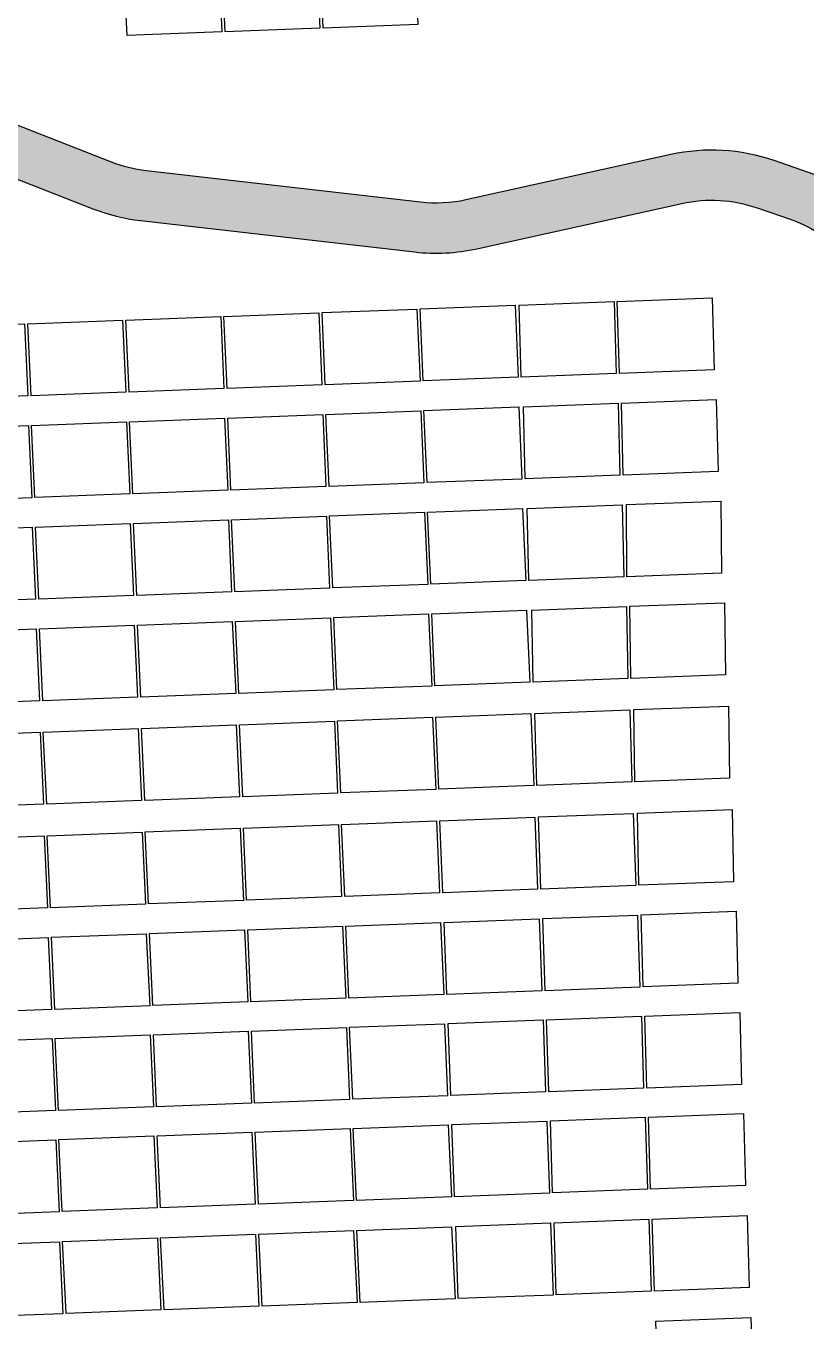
# Model space of a CAD drawing. Header units: metres. Extents: x 1956498 to 1957612, y 2277909 to 2278547.
# Drawn here: x 1957205.9 to 1957267.9, y 2278240.9 to 2278343.8 of the extents above; entities that cross this region are included whole.
import ezdxf

# ---------------------------------------------------------------- set-up
doc = ezdxf.new("R2010")
doc.units = ezdxf.units.M
doc.layers.add('PVcase PV Modules (full frames)', color=142, linetype='Continuous')
doc.layers.add('UBS-100-Circulation intérieure lourde', color=252, linetype='Continuous')

# ---------------------------------------------------------------- blocks, each defined once
blk = doc.blocks.new('3P6@20DEG F FX ID1 PVBlock')
at = {"color": 0, "transparency": 33554687}
blk.add_polyline3d([(0, 0, 2.083586713139974), (7.539539347030692, 0.2870042413902952, 2.083586713139975), (7.757297679336461, -5.433460050740019, 1.675326544159361e-15), (0.2177583323057694, -5.720464292130313, 0)], close=True, dxfattribs=at)

msp = doc.modelspace()

# ---------------------------------------------------------------- hatches: boundary and pattern name
at = {"layer": 'UBS-100-Circulation intérieure lourde', "transparency": 33554687}
h = msp.add_hatch(color=256, dxfattribs=at)
h.dxf.hatch_style = 1
edge = h.paths.add_edge_path()
edge.add_line((1957100.904591382, 2278468.555866703), (1957100.753361517, 2278472.558173093))
edge.add_line((1957100.753361517, 2278472.558173093), (1957132.816654769, 2278473.769706397))
edge.add_line((1957132.816654769, 2278473.769706397), (1957132.808612478, 2278474.269761042))
edge.add_line((1957132.808612478, 2278474.269761042), (1957136.783818054, 2278474.420594237))
edge.add_line((1957136.783818054, 2278474.420594237), (1957136.813778432, 2278473.92137124))
edge.add_line((1957136.813778432, 2278473.92137124), (1957168.819853343, 2278475.135793599))
edge.add_line((1957168.819853343, 2278475.135793599), (1957168.958625583, 2278471.138123934))
edge.add_arc((1957169.336977691, 2278460.238777386), 10.90591149256798, 91.98812632865867, 146.5138370634228)
edge.add_arc((1957147.782390997, 2278474.560560356), 14.97295363485333, 272.12011294739364, 326.31405675284907, ccw=False)
edge.add_line((1957148.336308048, 2278459.597856174), (1957137.373009112, 2278459.181870291))
edge.add_line((1957137.373009112, 2278459.181870291), (1957139.756809385, 2278396.356865772))
edge.add_arc((1957150.748899526, 2278396.773944095), 11.00000000018047, 182.1729597419471, 212.5768232497092)
edge.add_arc((1957160.318095263, 2278402.888247491), 22.35580085564231, 212.576823236195, 215.8159889456511)
edge.add_line((1957142.18976407, 2278389.805990803), (1957161.181589846, 2278366.263666817))
edge.add_line((1957161.181589846, 2278366.263666817), (1957173.172571108, 2278351.399553539))
edge.add_arc((1957181.763192118, 2278358.269868718), 11.0000000000305, 218.6509348811032, 236.6019506149951)
edge.add_line((1957175.708216624, 2278349.086336078), (1957180.739224132, 2278345.769243584))
edge.add_arc((1957186.794199627, 2278354.952776224), 10.99999999965227, 236.6019506092874, 248.5926727573044)
edge.add_line((1957182.779245289, 2278344.711675617), (1957212.706367968, 2278332.978949256))
edge.add_arc((1957216.721322306, 2278343.220049854), 10.99999999124453, 248.592672742742, 263.4648716894179)
edge.add_line((1957215.469386391, 2278332.291524964), (1957237.256257819, 2278329.795692536))
edge.add_arc((1957238.508193734, 2278340.724217435), 11.00000000050915, 263.4648716925292, 282.4663375182736)
edge.add_line((1957240.882719537, 2278329.983564418), (1957257.158739038, 2278333.581839886))
edge.add_arc((1957260.396728769, 2278318.935494864), 15.00000000056504, 70.81176229011601, 102.46633751617708, ccw=False)
edge.add_line((1957265.326820291, 2278333.102152818), (1957277.43753311, 2278328.887543925))
edge.add_line((1957277.43753311, 2278328.887543925), (1957282.107586167, 2278327.262334291))
edge.add_arc((1957285.722986615, 2278337.651216771), 10.99999998111232, 250.8117622640968, 275.210651010546)
edge.add_line((1957286.721981409, 2278326.696673925), (1957305.396247846, 2278327.397689088))
edge.add_arc((1957311.79115068, 2278336.347840748), 10.99999986384021, 234.4541106983642, 249.8540380461771)
edge.add_line((1957308.002608678, 2278326.020839901), (1957334.030594218, 2278316.471950349))
edge.add_line((1957334.030594218, 2278316.471950349), (1957351.043339089, 2278310.230483009))
edge.add_line((1957351.043339089, 2278310.230483009), (1957353.180141164, 2278309.252055776))
edge.add_line((1957353.180141164, 2278309.252055776), (1957355.121922724, 2278307.966086621))
edge.add_line((1957355.121922724, 2278307.966086621), (1957356.983712384, 2278306.241898282))
edge.add_line((1957356.983712384, 2278306.241898282), (1957357.869576325, 2278305.17477735))
edge.add_line((1957357.869576325, 2278305.17477735), (1957365.41469694, 2278294.107743418))
edge.add_line((1957365.41469694, 2278294.107743418), (1957367.833314173, 2278291.187657315))
edge.add_line((1957367.833314173, 2278291.187657315), (1957375.338810458, 2278282.125993856))
edge.add_line((1957375.338810458, 2278282.125993856), (1957391.693018509, 2278266.737307523))
edge.add_line((1957391.693018509, 2278266.737307523), (1957415.143981138, 2278246.4004236))
edge.add_arc((1957422.350790108, 2278254.710772837), 10.99999999805316, 229.0678792570999, 272.1729597533138)
edge.add_line((1957422.767868433, 2278243.718682698), (1957436.849690486, 2278244.252996251))
edge.add_arc((1957437.418433656, 2278229.263782424), 14.99999999824896, 18.602666770644987, 92.17295975412998, ccw=False)
edge.add_line((1957451.634737105, 2278234.048833751), (1957459.386959118, 2278211.017118323))
edge.add_line((1957459.386959118, 2278211.017118323), (1957459.859538958, 2278211.171857152))
edge.add_line((1957459.859538958, 2278211.171857152), (1957461.135928173, 2278207.380822813))
edge.add_line((1957461.135928173, 2278207.380822813), (1957460.660946449, 2278207.232124338))
edge.add_line((1957460.660946449, 2278207.232124338), (1957472.307757829, 2278172.629652306))
edge.add_line((1957472.307757829, 2278172.629652306), (1957482.139038813, 2278142.82980691))
edge.add_line((1957482.139038813, 2278142.82980691), (1957490.961148555, 2278124.362410211))
edge.add_line((1957490.961148555, 2278124.362410211), (1957501.430666543, 2278087.278296096))
edge.add_arc((1957489.981897774, 2278083.429523094), 12.07838399484327, -2.899720893765277, 18.581281932083016, ccw=False)
edge.add_arc((1957485.544816651, 2278082.818500897), 16.49999999976717, -85.94319670902001, 4.851017365581356e-09, ccw=False)
edge.add_line((1957486.712116225, 2278066.359843246), (1957468.603688631, 2278064.880594921))
edge.add_line((1957468.603688631, 2278064.880594921), (1957468.017484826, 2278072.056691711))
edge.add_line((1957468.017484826, 2278072.056691711), (1957452.169641392, 2278070.762106868))
edge.add_line((1957452.169641392, 2278070.762106868), (1957452.755845196, 2278063.58601008))
edge.add_line((1957452.755845196, 2278063.58601008), (1957439.457871038, 2278062.49971996))
edge.add_line((1957439.457871038, 2278062.49971996), (1957276.33056151, 2278056.440173714))
edge.add_line((1957276.33056151, 2278056.440173714), (1957276.365446014, 2278055.436294499))
edge.add_line((1957276.365446014, 2278055.436294499), (1957272.36788014, 2278055.29677117))
edge.add_line((1957272.36788014, 2278055.29677117), (1957272.333308326, 2278056.291691277))
edge.add_line((1957272.333308326, 2278056.291691277), (1957145.539253832, 2278051.581784401))
edge.add_line((1957145.539253832, 2278051.581784401), (1957145.575410645, 2278050.57795129))
edge.add_line((1957145.575410645, 2278050.57795129), (1957141.57784469, 2278050.438430268))
edge.add_line((1957141.57784469, 2278050.438430268), (1957141.542000643, 2278051.433301963))
edge.add_line((1957141.542000643, 2278051.433301963), (1957109.513162946, 2278050.243554987))
edge.add_line((1957109.513162946, 2278050.243554987), (1957109.364676943, 2278054.240904152))
edge.add_arc((1957108.934951128, 2278065.365050067), 11.13244297632317, 272.2122362774586, 329.7688181543946)
edge.add_arc((1957130.551031363, 2278050.802065572), 14.97289109195535, 92.14139192983538, 143.2535382792884, ccw=False)
edge.add_line((1957129.991559715, 2278065.764500505), (1957140.983981809, 2278066.172830197))
edge.add_line((1957140.983981809, 2278066.172830197), (1957139.700374595, 2278100.023537196))
edge.add_line((1957139.700374595, 2278100.023537196), (1957134.254311841, 2278099.816894541))
edge.add_line((1957134.254311841, 2278099.816894541), (1957133.799317311, 2278111.808265605))
edge.add_line((1957133.799317311, 2278111.808265605), (1957139.245398338, 2278112.014908954))
edge.add_line((1957139.245398338, 2278112.014908954), (1957135.885699768, 2278200.559537599))
edge.add_line((1957135.885699768, 2278200.559537599), (1957130.439624615, 2278200.352894474))
edge.add_line((1957130.439624615, 2278200.352894474), (1957129.984630086, 2278212.344265537))
edge.add_line((1957129.984630086, 2278212.344265537), (1957135.430704443, 2278212.550908633))
edge.add_line((1957135.430704443, 2278212.550908633), (1957128.486866818, 2278395.555306019))
edge.add_arc((1957124.389092964, 2278405.763550209), 10.99999999987719, 291.8714186655437, 362.1729597322981)
edge.add_line((1957135.381183105, 2278406.18062853), (1957135.179725075, 2278411.490050555))
edge.add_line((1957135.179725075, 2278411.490050555), (1957129.733644062, 2278411.283407202))
edge.add_line((1957129.733644062, 2278411.283407202), (1957129.278649522, 2278423.274778265))
edge.add_line((1957129.278649522, 2278423.274778265), (1957134.724730542, 2278423.481421619))
edge.add_line((1957134.724730542, 2278423.481421619), (1957133.375885425, 2278459.030205446))
edge.add_line((1957133.375885425, 2278459.030205446), (1957122.355004078, 2278458.612034686))
edge.add_arc((1957121.786260912, 2278473.601248515), 15.00000000047225, 218.0847095167218, 272.1729597360186, ccw=False)
edge.add_arc((1957101.321669703, 2278457.56377656), 11.00000000104933, 38.08470952014623, 92.17295973328002)
edge = h.paths.add_edge_path(flags=16)
edge.add_arc((1957181.763192115, 2278358.269868713), 14.99999999371181, 218.6509348683465, 236.6019506101183)
edge.add_line((1957173.506407352, 2278345.746869663), (1957178.537414862, 2278342.42977717))
edge.add_arc((1957186.794199627, 2278354.952776224), 14.99999999964584, 236.601950611236, 248.5926727572719)
edge.add_line((1957181.319261893, 2278340.987639032), (1957211.246384573, 2278329.254912671))
edge.add_arc((1957216.721322308, 2278343.220049864), 15.00000000022276, 248.5926727562651, 263.4648716904609)
edge.add_line((1957215.014136968, 2278328.317515911), (1957236.801008394, 2278325.821683482))
edge.add_arc((1957238.508193735, 2278340.724217433), 14.99999999803783, 263.4648716859144, 282.466337513755)
edge.add_line((1957241.746183464, 2278326.077872412), (1957258.022202966, 2278329.67614788))
edge.add_arc((1957260.396728768, 2278318.935494853), 11.00000001114596, 70.81176230296711, 102.4663374986028, ccw=False)
edge.add_line((1957264.012129219, 2278329.324377364), (1957266.630044662, 2278328.413325316))
edge.add_arc((1957262.59806393, 2278317.019735591), 12.08597350032316, -15.41110296215021, 70.51207012407531, ccw=False)
edge.add_line((1957274.249473271, 2278313.807973484), (1957271.268073141, 2278305.86399994))
edge.add_arc((1957284.375373826, 2278300.944785682), 14.00000000534359, 159.428716907625, 189.0600247172175)
edge.add_line((1957270.550039033, 2278298.740218142), (1957275.336335544, 2278268.724285087))
edge.add_line((1957275.336335544, 2278268.724285087), (1957280.981075901, 2278231.085650635))
edge.add_line((1957280.981075901, 2278231.085650635), (1957283.527617385, 2278205.796692873))
edge.add_arc((1957271.587998805, 2278204.594399987), 12.00000000110145, -23.736856637049584, 5.750173460289716, ccw=False)
edge.add_line((1957282.572844923, 2278199.763959449), (1957267.709824848, 2278165.964146144))
edge.add_arc((1957281.440882496, 2278159.926095472), 15.00000000091574, 156.2631433617379, 182.1273524674696)
edge.add_line((1957266.451220697, 2278159.369283854), (1957269.745535526, 2278070.955737291))
edge.add_line((1957269.745535526, 2278070.955737291), (1957260.790970654, 2278070.623107655))
edge.add_arc((1957261.332977255, 2278055.659967308), 14.97295362267295, 92.07450565045008, 146.2684495008284)
edge.add_arc((1957239.789797498, 2278069.998903105), 10.90591148178588, 272.12735244067653, 326.46822982138144, ccw=False)
edge.add_line((1957240.194633374, 2278059.100508125), (1957177.433644996, 2278056.769339506))
edge.add_arc((1957177.059529884, 2278067.931453968), 11.16838221888475, 214.7713054980718, 271.9196359207036, ccw=False)
edge.add_arc((1957156.534410311, 2278051.72215383), 15.02232377643744, 40.92128798083349, 92.07303260785335)
edge.add_line((1957155.99100252, 2278066.734645949), (1957144.981396258, 2278066.316923982))
edge.add_line((1957144.981396258, 2278066.316923982), (1957133.75025469, 2278362.334591734))
edge.add_arc((1957144.742344828, 2278362.751670063), 10.9999999976357, 111.87141570956379, 182.1729597764313, ccw=False)
edge.add_arc((1957144.742344829, 2278362.751670065), 10.99999999612718, 38.89346214562062, 111.87141571430351, ccw=False)
edge.add_line((1957153.303807609, 2278369.658286818), (1957170.048708923, 2278348.901257111))
edge = h.paths.add_edge_path(flags=16)
edge.add_line((1957272.025767218, 2278117.055929944), (1957270.448463843, 2278159.517766952))
edge.add_arc((1957281.440882495, 2278159.926095471), 11.00000000016977, 156.2631433570347, 182.1273524628736, ccw=False)
edge.add_line((1957271.371440221, 2278164.353999298), (1957286.234460295, 2278198.153812604))
edge.add_arc((1957271.587998805, 2278204.594399986), 16.00000000069108, 336.2631433642026, 365.7501734605682)
edge.add_line((1957287.507490244, 2278206.197457168), (1957284.908020246, 2278231.578369985))
edge.add_line((1957284.908020246, 2278231.578369985), (1957283.141755098, 2278243.447678879))
edge.add_line((1957283.141755098, 2278243.447678879), (1957279.289349033, 2278269.335863126))
edge.add_line((1957279.289349033, 2278269.335863126), (1957274.500134686, 2278299.370094582))
edge.add_arc((1957284.375373817, 2278300.944785681), 9.999999997873525, 159.4287168936976, 189.0600247196681, ccw=False)
edge.add_line((1957275.013016192, 2278304.458510152), (1957279.214042345, 2278315.652190693))
edge.add_arc((1957289.512635735, 2278311.787093775), 10.99999999983523, 92.17295974688648, 159.428716893729, ccw=False)
edge.add_line((1957289.095557411, 2278322.779183916), (1957301.544302269, 2278323.251532811))
edge.add_arc((1957301.961380593, 2278312.25944267), 11.00000000020696, 69.86190916283749, 92.17295974558272, ccw=False)
edge.add_line((1957305.748503915, 2278322.586964006), (1957349.677161311, 2278306.478234961))
edge.add_arc((1957345.888706479, 2278296.15120199), 10.9999999999216, 34.204252080570086, 69.85452193354149, ccw=False)
edge.add_line((1957354.986133919, 2278302.334794309), (1957362.212940238, 2278291.702569106))
edge.add_line((1957362.212940238, 2278291.702569106), (1957372.749401529, 2278278.981509413))
edge.add_line((1957372.749401529, 2278278.981509413), (1957390.450628952, 2278262.422152778))
edge.add_line((1957390.450628952, 2278262.422152778), (1957412.523323331, 2278243.378478422))
edge.add_arc((1957422.35079011, 2278254.710772843), 15.00000000369765, 229.0678792678687, 272.1729597435449)
edge.add_line((1957422.919533278, 2278239.72155901), (1957430.559142554, 2278240.004315736))
edge.add_arc((1957431.204720249, 2278229.013993205), 11.00926700150035, -17.187423331424725, 93.36172320916899, ccw=False)
edge.add_arc((1957456.112816926, 2278221.528227918), 15.00000000122331, 163.6102600524668, 198.6026667782063)
edge.add_line((1957441.896513475, 2278216.743176588), (1957448.83078015, 2278196.141592104))
edge.add_line((1957448.83078015, 2278196.141592104), (1957443.723001539, 2278194.452315055))
edge.add_line((1957443.723001539, 2278194.452315055), (1957447.491080675, 2278183.059265436))
edge.add_line((1957447.491080675, 2278183.059265436), (1957454.702656006, 2278185.444385089))
edge.add_arc((1957464.3856721, 2278196.864916577), 14.9729536219545, 229.7067093358074, 252.743763811032)
edge.add_arc((1957456.745409134, 2278172.140127023), 10.90543183860023, 18.592582549989572, 72.94415317579319, ccw=False)
edge.add_line((1957467.08168315, 2278175.617177936), (1957473.845246504, 2278155.202047458))
edge.add_line((1957473.845246504, 2278155.202047458), (1957477.609210234, 2278143.807640321))
edge.add_line((1957477.609210234, 2278143.807640321), (1957478.40640029, 2278141.363766999))
edge.add_line((1957478.40640029, 2278141.363766999), (1957487.216103178, 2278122.905521998))
edge.add_line((1957487.216103178, 2278122.905521998), (1957497.580171497, 2278086.1949215))
edge.add_arc((1957485.544823047, 2278082.818499441), 12.49999352979102, -22.360478287467117, 15.671044944006724, ccw=False)
edge.add_arc((1957486.932029705, 2278082.247852195), 10.99999999935515, 247.75017548248752, 337.6395266913348, ccw=False)
edge.add_line((1957482.766926096, 2278072.066893895), (1957479.962914685, 2278073.214035225))
edge.add_line((1957479.962914685, 2278073.214035225), (1957479.651977357, 2278077.020418486))
edge.add_line((1957479.651977357, 2278077.020418486), (1957439.883181602, 2278073.771769512))
edge.add_line((1957439.883181602, 2278073.771769512), (1957440.256840786, 2278069.19756778))
edge.add_line((1957440.256840786, 2278069.19756778), (1957439.017844782, 2278068.285330927))
edge.add_arc((1957432.49593442, 2278077.143360346), 10.99999999774903, 272.1729597327119, 306.36313923762015, ccw=False)
edge.add_line((1957432.913012741, 2278066.151270207), (1957308.215541744, 2278061.62734446))
edge.add_arc((1957307.807213225, 2278072.619763113), 11.00000000040244, 218.0391022470941, 272.1273524628285, ccw=False)
edge.add_arc((1957287.329862724, 2278056.598585999), 14.99999999341863, 38.03910222932938, 92.12735247566893)
edge.add_line((1957286.773051104, 2278071.58824779), (1957273.742215009, 2278071.102625302))
edge.add_line((1957273.742215009, 2278071.102625302), (1957272.471216512, 2278105.064200506))
edge.add_line((1957272.471216512, 2278105.064200506), (1957277.717598142, 2278105.259084572))
edge.add_line((1957277.717598142, 2278105.259084572), (1957277.272148847, 2278117.250814011))
edge.add_line((1957277.272148847, 2278117.250814011), (1957272.025767218, 2278117.055929944))

# ---------------------------------------------------------------- linework, layer by layer
msp.add_lwpolyline([(1957137.373009112, 2278459.18187029), (1957139.759136707, 2278396.295529243, 0.161608705247405), (1957142.18976407, 2278389.805990802), (1957161.181589846, 2278366.263666817), (1957173.172571109, 2278351.399553538, 0.07848665239500643), (1957175.708216624, 2278349.086336077), (1957180.739224132, 2278345.769243584, 0.05236718591524724), (1957182.779245289, 2278344.711675616), (1957212.706367968, 2278332.978949255, 0.06498345030202306), (1957215.469386391, 2278332.291524963), (1957237.256257819, 2278329.795692535, 0.08310003228362475), (1957240.882719537, 2278329.983564417), (1957257.158739038, 2278333.581839886, -0.1390041893339684), (1957265.326820291, 2278333.102152817), (1957277.43753311, 2278328.887543924), (1957282.107586167, 2278327.26233429, 0.528139399547314), (1957296.715076758, 2278338.068295111), (1957294.963596078, 2278384.228530477), (1957294.487589629, 2278396.776465987), (1957291.906609636, 2278464.795341453, 0.4142135635150986), (1957280.497441191, 2278475.370353268), (1957168.971522206, 2278471.138563978, 0.2428193826311437), (1957160.241239293, 2278466.25595683, -0.240973956160161), (1957148.336308048, 2278459.597856173)], format="xyb", close=True, dxfattribs=at)
msp.add_lwpolyline([(1957144.981396258, 2278066.316923981), (1957133.75025469, 2278362.334591733, -0.7217501822800686), (1957153.303807609, 2278369.658286817), (1957170.048708923, 2278348.90125711, 0.07848665239875194), (1957173.506407353, 2278345.746869662), (1957178.537414862, 2278342.429777169, 0.05236718590776408), (1957181.319261893, 2278340.987639031), (1957211.246384573, 2278329.25491267, 0.06498345030081025), (1957215.014136968, 2278328.31751591), (1957236.801008394, 2278325.821683481, 0.08310003228419802), (1957241.746183464, 2278326.077872411), (1957258.022202967, 2278329.67614788, -0.1390041893372378), (1957264.012129219, 2278329.324377363), (1957266.630044662, 2278328.413325315, -0.3935232913751147), (1957274.249473271, 2278313.807973483)], format="xyb", dxfattribs=at)

# ---------------------------------------------------------------- block references
at = {"layer": 'PVcase PV Modules (full frames)', "color": 144, "true_color": 0x007ca5, "transparency": 33554687, "extrusion": (-0.02684535827359393, -0.001021910136883612, 0.9996390760863816), "rotation": 87.82000000000001}
msp.add_blockref('3P6@20DEG F FX ID1 PVBlock', (-2202249.335895693, 2041743.122024036, -54238.67927628861), dxfattribs=at)
at = {"layer": 'PVcase PV Modules (full frames)', "color": 144, "true_color": 0x007ca5, "transparency": 33554687, "extrusion": (-0.02221676006219997, -0.0008457153778649753, 0.999752819619849), "rotation": 87.82000000000001}
msp.add_blockref('3P6@20DEG F FX ID1 PVBlock', (-2202249.335895693, 2041980.306960793, -44777.98397346645), dxfattribs=at)
at = {"layer": 'PVcase PV Modules (full frames)', "color": 144, "true_color": 0x007ca5, "transparency": 33554687, "extrusion": (-0.01258540909665663, -0.0004790830877214007, 0.9999206858332639), "rotation": 359.9998272619205}
msp.add_blockref('3P6@20DEG F FX ID1 PVBlock', (1957082.25964608, 2278337.561626466, -25091.79874900147), dxfattribs=at)
at = {"layer": 'PVcase PV Modules (full frames)', "color": 144, "true_color": 0x007ca5, "transparency": 33554687, "extrusion": (0.02136669751016869, 0.0008133564303682532, 0.9997713752097659), "rotation": 267.82}
msp.add_blockref('3P6@20DEG F FX ID1 PVBlock', (2202221.031751162, -2042020.936302274, 44303.33748746917), dxfattribs=at)
at = {"layer": 'PVcase PV Modules (full frames)', "color": 144, "true_color": 0x007ca5, "transparency": 33554687, "extrusion": (-0.01674356460512144, -0.0006373697166995784, 0.9998596135479012), "rotation": 87.82000000000001}
msp.add_blockref('3P6@20DEG F FX ID1 PVBlock', (-2202221.031751161, 2042194.019811346, -33592.81819770471), dxfattribs=at)
at = {"layer": 'PVcase PV Modules (full frames)', "color": 144, "true_color": 0x007ca5, "transparency": 33554687, "extrusion": (-0.01390234522639088, -0.0005292143009795031, 0.9999032176813063), "rotation": 359.9997892180808}
msp.add_blockref('3P6@20DEG F FX ID1 PVBlock', (1957049.086909441, 2278306.617271394, -27785.46035521651), dxfattribs=at)
at = {"layer": 'PVcase PV Modules (full frames)', "color": 144, "true_color": 0x007ca5, "transparency": 33554687, "extrusion": (-0.01001344106856696, -0.0003811771416409305, 0.9999497915905343), "rotation": 359.9998906512643}
msp.add_blockref('3P6@20DEG F FX ID1 PVBlock', (1957145.448623092, 2278313.90341913, -19836.64664820614), dxfattribs=at)
at = {"layer": 'PVcase PV Modules (full frames)', "color": 144, "true_color": 0x007ca5, "transparency": 33554687, "extrusion": (0.02708042323327682, 0.001030858248608474, 0.9996327265594989), "rotation": 267.82}
msp.add_blockref('3P6@20DEG F FX ID1 PVBlock', (2202221.031751162, -2041726.334936301, 55981.99370047508), dxfattribs=at)
at = {"layer": 'PVcase PV Modules (full frames)', "color": 144, "true_color": 0x007ca5, "transparency": 33554687, "extrusion": (-0.02347612406357864, -0.0008936550188978562, 0.9997239984013881), "rotation": 87.82000000000001}
msp.add_blockref('3P6@20DEG F FX ID1 PVBlock', (-2202221.031751161, 2041897.891345102, -47353.84438179465), dxfattribs=at)
at = {"layer": 'PVcase PV Modules (full frames)', "color": 144, "true_color": 0x007ca5, "transparency": 33554687, "extrusion": (-0.01912744202006892, -0.0007281157023033159, 0.9998167886214419), "rotation": 87.82000000000001}
msp.add_blockref('3P6@20DEG F FX ID1 PVBlock', (-2202221.031751161, 2042092.464662542, -38465.36825743655), dxfattribs=at)
at = {"layer": 'PVcase PV Modules (full frames)', "color": 144, "true_color": 0x007ca5, "transparency": 33554687, "extrusion": (-0.01888376281434875, -0.0007188396759625487, 0.9998214274416666), "rotation": 87.82000000000001}
msp.add_blockref('3P6@20DEG F FX ID1 PVBlock', (-2202221.031751161, 2042109.580663956, -37967.29930724263), dxfattribs=at)
at = {"layer": 'PVcase PV Modules (full frames)', "color": 144, "true_color": 0x007ca5, "transparency": 33554687, "extrusion": (0.0410855158308507, 0.001563983787392292, 0.9991544096603016), "rotation": 267.82}
msp.add_blockref('3P6@20DEG F FX ID1 PVBlock', (2202212.951195409, -2040740.558504382, 84607.26993655832), dxfattribs=at)
at = {"layer": 'PVcase PV Modules (full frames)', "color": 144, "true_color": 0x007ca5, "transparency": 33554687, "extrusion": (0.03482010338046945, 0.001325481159505991, 0.9993927173540286), "rotation": 267.82}
msp.add_blockref('3P6@20DEG F FX ID1 PVBlock', (2202212.951195408, -2041239.059405793, 71801.03789277923), dxfattribs=at)
at = {"layer": 'PVcase PV Modules (full frames)', "color": 144, "true_color": 0x007ca5, "transparency": 33554687, "extrusion": (-0.01512491531688644, -0.0005757533248135427, 0.999885446161092), "rotation": 359.9997505135342}
msp.add_blockref('3P6@20DEG F FX ID1 PVBlock', (1957007.633082093, 2278295.572431897, -30284.87200786263), dxfattribs=at)
at = {"layer": 'PVcase PV Modules (full frames)', "color": 144, "true_color": 0x007ca5, "transparency": 33554687, "extrusion": (-0.01739900154118569, -0.0006623199387165753, 0.999848406548547), "rotation": 87.82000000000001}
msp.add_blockref('3P6@20DEG F FX ID1 PVBlock', (-2202212.951195409, 2042179.331960076, -34933.03077560414), dxfattribs=at)
at = {"layer": 'PVcase PV Modules (full frames)', "color": 144, "true_color": 0x007ca5, "transparency": 33554687, "extrusion": (-0.01529747638887326, -0.0005823221292562941, 0.9998828171926296), "rotation": 359.9997447879107}
msp.add_blockref('3P6@20DEG F FX ID1 PVBlock', (1957018.187230786, 2278295.769913442, -30637.56470566404), dxfattribs=at)
at = {"layer": 'PVcase PV Modules (full frames)', "color": 144, "true_color": 0x007ca5, "transparency": 33554687, "extrusion": (-0.02259671878514224, -0.0008601790950787623, 0.999744291502617), "rotation": 87.82000000000001}
msp.add_blockref('3P6@20DEG F FX ID1 PVBlock', (-2202212.951195409, 2041938.770983719, -45556.89749021146), dxfattribs=at)
at = {"layer": 'PVcase PV Modules (full frames)', "color": 144, "true_color": 0x007ca5, "transparency": 33554687, "extrusion": (-0.01967870902067353, -0.0007491005344037465, 0.999806074826348), "rotation": 87.82000000000001}
msp.add_blockref('3P6@20DEG F FX ID1 PVBlock', (-2202212.951195409, 2042070.917558363, -39592.64027825744), dxfattribs=at)
at = {"layer": 'PVcase PV Modules (full frames)', "color": 144, "true_color": 0x007ca5, "transparency": 33554687, "extrusion": (-0.01890644034667899, -0.000719702931350374, 0.9998209982497409), "rotation": 87.82000000000001}
msp.add_blockref('3P6@20DEG F FX ID1 PVBlock', (-2202212.951195409, 2042108.706553422, -38014.1587433957), dxfattribs=at)
at = {"layer": 'PVcase PV Modules (full frames)', "color": 144, "true_color": 0x007ca5, "transparency": 33554687, "extrusion": (0.04108551583086568, 0.001563983787392862, 0.9991544096603009), "rotation": 267.82}
msp.add_blockref('3P6@20DEG F FX ID1 PVBlock', (2202204.876802653, -2040740.568585538, 84606.81851920189), dxfattribs=at)
at = {"layer": 'PVcase PV Modules (full frames)', "color": 144, "true_color": 0x007ca5, "transparency": 33554687, "extrusion": (0.08640901976206278, 0.00328929315500645, 0.9962543158522827), "rotation": 267.82}
msp.add_blockref('3P6@20DEG F FX ID1 PVBlock', (2202204.876802653, -2034796.373239687, 177245.3596886304), dxfattribs=at)
at = {"layer": 'PVcase PV Modules (full frames)', "color": 144, "true_color": 0x007ca5, "transparency": 33554687, "extrusion": (-0.01927747802712731, -0.0007338270552660112, 0.9998139028533093), "rotation": 87.82000000000001}
msp.add_blockref('3P6@20DEG F FX ID1 PVBlock', (-2202204.876802653, 2042094.434998735, -38773.05417405991), dxfattribs=at)
at = {"layer": 'PVcase PV Modules (full frames)', "color": 144, "true_color": 0x007ca5, "transparency": 33554687, "extrusion": (-0.01841999356975171, -0.0007011855814483865, 0.9998300916534122), "rotation": 87.82000000000001}
msp.add_blockref('3P6@20DEG F FX ID1 PVBlock', (-2202204.876802653, 2042134.755195592, -37020.39041629314), dxfattribs=at)
at = {"layer": 'PVcase PV Modules (full frames)', "color": 144, "true_color": 0x007ca5, "transparency": 33554687, "extrusion": (-0.01874193998957951, -0.0007134409705030759, 0.999824099873277), "rotation": 87.82000000000001}
msp.add_blockref('3P6@20DEG F FX ID1 PVBlock', (-2202204.876802653, 2042130.515610562, -37678.43883725947), dxfattribs=at)
at = {"layer": 'PVcase PV Modules (full frames)', "color": 144, "true_color": 0x007ca5, "transparency": 33554687, "extrusion": (-0.01828512166208451, -0.0006960514734129758, 0.9998325709028233), "rotation": 87.82000000000001}
msp.add_blockref('3P6@20DEG F FX ID1 PVBlock', (-2202204.876802654, 2042155.324816887, -36744.7127925924), dxfattribs=at)
at = {"layer": 'PVcase PV Modules (full frames)', "color": 144, "true_color": 0x007ca5, "transparency": 33554687, "extrusion": (-0.0224094867021558, -0.0008530518158819753, 0.9997485119810609), "rotation": 87.82000000000001}
msp.add_blockref('3P6@20DEG F FX ID1 PVBlock', (-2202204.876802653, 2041947.25831686, -45174.71655904242), dxfattribs=at)
at = {"layer": 'PVcase PV Modules (full frames)', "color": 144, "true_color": 0x007ca5, "transparency": 33554687, "extrusion": (-0.01967873070063488, -0.00074910135968505, 0.999806074399013), "rotation": 87.82000000000001}
msp.add_blockref('3P6@20DEG F FX ID1 PVBlock', (-2202204.876802654, 2042070.903239164, -39593.19616530807), dxfattribs=at)
at = {"layer": 'PVcase PV Modules (full frames)', "color": 144, "true_color": 0x007ca5, "transparency": 33554687, "extrusion": (-0.01735784389427153, -0.0006607532091477905, 0.9998491229483272), "rotation": 87.82000000000001}
msp.add_blockref('3P6@20DEG F FX ID1 PVBlock', (-2202196.795710033, 2042188.561013132, -34849.87502431546), dxfattribs=at)
at = {"layer": 'PVcase PV Modules (full frames)', "color": 144, "true_color": 0x007ca5, "transparency": 33554687, "extrusion": (0.05783422779990048, 0.002201549446471294, 0.9983237727685462), "rotation": 267.82}
msp.add_blockref('3P6@20DEG F FX ID1 PVBlock', (2202196.795710033, -2039033.494699356, 118839.7153379988), dxfattribs=at)
at = {"layer": 'PVcase PV Modules (full frames)', "color": 144, "true_color": 0x007ca5, "transparency": 33554687, "extrusion": (0.0632217370588165, 0.002406633329805272, 0.9979966032403526), "rotation": 267.82}
msp.add_blockref('3P6@20DEG F FX ID1 PVBlock', (2202196.795710033, -2038369.65628353, 129851.4732034131), dxfattribs=at)
at = {"layer": 'PVcase PV Modules (full frames)', "color": 144, "true_color": 0x007ca5, "transparency": 33554687, "extrusion": (-0.02463890479716482, -0.0009379180682680515, 0.9996959761247886), "rotation": 87.82000000000001}
msp.add_blockref('3P6@20DEG F FX ID1 PVBlock', (-2202196.795710033, 2041856.955765758, -49732.11201944299), dxfattribs=at)
at = {"layer": 'PVcase PV Modules (full frames)', "color": 144, "true_color": 0x007ca5, "transparency": 33554687, "extrusion": (-0.01785259175760567, -0.0006795865527593744, 0.9998403988285598), "rotation": 87.82000000000001}
msp.add_blockref('3P6@20DEG F FX ID1 PVBlock', (-2202196.795710033, 2042155.459849721, -35861.14191891396), dxfattribs=at)
at = {"layer": 'PVcase PV Modules (full frames)', "color": 144, "true_color": 0x007ca5, "transparency": 33554687, "extrusion": (-0.01959505468789187, -0.000745916102674709, 0.9998077202347191), "rotation": 87.82000000000001}
msp.add_blockref('3P6@20DEG F FX ID1 PVBlock', (-2202196.795710032, 2042097.609840814, -39422.68186804398), dxfattribs=at)
at = {"layer": 'PVcase PV Modules (full frames)', "color": 144, "true_color": 0x007ca5, "transparency": 33554687, "extrusion": (-0.02163138093495137, -0.0008234320148359243, 0.9997656752052273), "rotation": 87.82000000000001}
msp.add_blockref('3P6@20DEG F FX ID1 PVBlock', (-2202196.795710033, 2041981.825325635, -43584.87397544508), dxfattribs=at)
at = {"layer": 'PVcase PV Modules (full frames)', "color": 144, "true_color": 0x007ca5, "transparency": 33554687, "extrusion": (-0.02275216329487111, -0.0008660963310715143, 0.9997407608688108), "rotation": 87.82000000000001}
msp.add_blockref('3P6@20DEG F FX ID1 PVBlock', (-2202196.795710034, 2041939.441106503, -45875.69504469846), dxfattribs=at)
at = {"layer": 'PVcase PV Modules (full frames)', "color": 144, "true_color": 0x007ca5, "transparency": 33554687, "extrusion": (-0.009154695748761758, -0.0003484876711422822, 0.9999580341704799), "rotation": 359.999908602754}
msp.add_blockref('3P6@20DEG F FX ID1 PVBlock', (1957162.24467627, 2278282.711733066, -18083.38340762658), dxfattribs=at)
at = {"layer": 'PVcase PV Modules (full frames)', "color": 144, "true_color": 0x007ca5, "transparency": 33554687, "extrusion": (0.02718347672788536, 0.001034781139475062, 0.9996299254328963), "rotation": 267.82}
msp.add_blockref('3P6@20DEG F FX ID1 PVBlock', (2202188.58385326, -2041720.614844986, 56190.64504890848), dxfattribs=at)
at = {"layer": 'PVcase PV Modules (full frames)', "color": 144, "true_color": 0x007ca5, "transparency": 33554687, "extrusion": (0.06697212161397957, 0.002549397525949479, 0.9977515900757948), "rotation": 267.82}
msp.add_blockref('3P6@20DEG F FX ID1 PVBlock', (2202188.583853261, -2037866.887640423, 137516.6782054224), dxfattribs=at)
at = {"layer": 'PVcase PV Modules (full frames)', "color": 144, "true_color": 0x007ca5, "transparency": 33554687, "extrusion": (-0.02408897864815961, -0.0009169842777602689, 0.9997093978989708), "rotation": 87.82000000000001}
msp.add_blockref('3P6@20DEG F FX ID1 PVBlock', (-2202188.583853261, 2041884.008973749, -48608.5888369975), dxfattribs=at)
at = {"layer": 'PVcase PV Modules (full frames)', "color": 144, "true_color": 0x007ca5, "transparency": 33554687, "extrusion": (-0.01711515157165546, -0.0006515147500407224, 0.9998533127990374), "rotation": 87.82000000000001}
msp.add_blockref('3P6@20DEG F FX ID1 PVBlock', (-2202188.583853261, 2042181.361434255, -34354.34978294638), dxfattribs=at)
at = {"layer": 'PVcase PV Modules (full frames)', "color": 144, "true_color": 0x007ca5, "transparency": 33554687, "extrusion": (-0.01791314444396389, -0.0006818915845408227, 0.99983931423004), "rotation": 87.82000000000001}
msp.add_blockref('3P6@20DEG F FX ID1 PVBlock', (-2202188.583853261, 2042161.068172949, -35985.42193922961), dxfattribs=at)
at = {"layer": 'PVcase PV Modules (full frames)', "color": 144, "true_color": 0x007ca5, "transparency": 33554687, "extrusion": (-0.02465312391386974, -0.000938459340965931, 0.999695625065626), "rotation": 87.82000000000001}
msp.add_blockref('3P6@20DEG F FX ID1 PVBlock', (-2202188.58385326, 2041840.640120056, -49761.68822943186), dxfattribs=at)
at = {"layer": 'PVcase PV Modules (full frames)', "color": 144, "true_color": 0x007ca5, "transparency": 33554687, "extrusion": (-0.02598206101003902, -0.0009890473895967401, 0.9996619199964215), "rotation": 87.82000000000001}
msp.add_blockref('3P6@20DEG F FX ID1 PVBlock', (-2202188.583853261, 2041780.431891578, -52477.96864513284), dxfattribs=at)
at = {"layer": 'PVcase PV Modules (full frames)', "color": 144, "true_color": 0x007ca5, "transparency": 33554687, "extrusion": (0.0003395911618130208, 1.292706348397525e-05, 0.9999999422553653), "rotation": 359.9999998742382}
msp.add_blockref('3P6@20DEG F FX ID1 PVBlock', (1957238.48999995, 2278280.635807843, 1322.118884125209), dxfattribs=at)
at = {"layer": 'PVcase PV Modules (full frames)', "color": 144, "true_color": 0x007ca5, "transparency": 33554687, "extrusion": (0.0118254444037313, 0.0004501538547620497, 0.9999299756613766), "rotation": 359.9998474942107}
msp.add_blockref('3P6@20DEG F FX ID1 PVBlock', (1957102.322489492, 2278270.016759846, 24798.84426246794), dxfattribs=at)
at = {"layer": 'PVcase PV Modules (full frames)', "color": 144, "true_color": 0x007ca5, "transparency": 33554687, "extrusion": (0.05238985558934164, 0.001994300986821935, 0.9986247171960555), "rotation": 267.82}
msp.add_blockref('3P6@20DEG F FX ID1 PVBlock', (2202180.355604311, -2039659.441351704, 107710.8982158075), dxfattribs=at)
at = {"layer": 'PVcase PV Modules (full frames)', "color": 144, "true_color": 0x007ca5, "transparency": 33554687, "extrusion": (-0.02354057885527294, -0.0008961085903619372, 0.9997224805597567), "rotation": 87.82000000000001}
msp.add_blockref('3P6@20DEG F FX ID1 PVBlock', (-2202180.355604312, 2041910.368801429, -47488.18667428228), dxfattribs=at)
at = {"layer": 'PVcase PV Modules (full frames)', "color": 144, "true_color": 0x007ca5, "transparency": 33554687, "extrusion": (-0.01711515157167051, -0.0006515147500412954, 0.9998533127990371), "rotation": 87.82000000000001}
msp.add_blockref('3P6@20DEG F FX ID1 PVBlock', (-2202180.355604311, 2042181.348362193, -34354.85728069663), dxfattribs=at)
at = {"layer": 'PVcase PV Modules (full frames)', "color": 144, "true_color": 0x007ca5, "transparency": 33554687, "extrusion": (-0.01702059543312941, -0.0006479153241928886, 0.9998549292456553), "rotation": 87.82000000000001}
msp.add_blockref('3P6@20DEG F FX ID1 PVBlock', (-2202180.355604312, 2042192.385543147, -34161.58755634104), dxfattribs=at)
at = {"layer": 'PVcase PV Modules (full frames)', "color": 144, "true_color": 0x007ca5, "transparency": 33554687, "extrusion": (-0.0233882464373537, -0.0008903098209634752, 0.9997260611172484), "rotation": 87.82000000000001}
msp.add_blockref('3P6@20DEG F FX ID1 PVBlock', (-2202180.355604312, 2041901.993247171, -47176.83720807449), dxfattribs=at)
at = {"layer": 'PVcase PV Modules (full frames)', "color": 144, "true_color": 0x007ca5, "transparency": 33554687, "extrusion": (-0.02477434086788754, -0.0009430736520438649, 0.9996926240833472), "rotation": 87.82000000000001}
msp.add_blockref('3P6@20DEG F FX ID1 PVBlock', (-2202180.355604313, 2041842.367804655, -50009.94333851988), dxfattribs=at)
at = {"layer": 'PVcase PV Modules (full frames)', "color": 144, "true_color": 0x007ca5, "transparency": 33554687, "extrusion": (-0.01656620467522469, -0.0006306182362987102, 0.9998625721484421), "rotation": 87.82000000000001}
msp.add_blockref('3P6@20DEG F FX ID1 PVBlock', (-2202172.275754491, 2042207.731109966, -33233.3359228581), dxfattribs=at)
at = {"layer": 'PVcase PV Modules (full frames)', "color": 144, "true_color": 0x007ca5, "transparency": 33554687, "extrusion": (0.001770078806578374, 6.738079101386211e-05, 0.9999984311391931), "rotation": 359.9999965831832}
msp.add_blockref('3P6@20DEG F FX ID1 PVBlock', (1957234.97563904, 2278272.298921869, 4245.473315425296), dxfattribs=at)
at = {"layer": 'PVcase PV Modules (full frames)', "color": 144, "true_color": 0x007ca5, "transparency": 33554687, "extrusion": (0.01589056307481721, 0.0006048988924434332, 0.9998735540569593), "rotation": 267.82}
msp.add_blockref('3P6@20DEG F FX ID1 PVBlock', (2202172.275754492, -2042225.36959894, 33107.2794583193), dxfattribs=at)
at = {"layer": 'PVcase PV Modules (full frames)', "color": 144, "true_color": 0x007ca5, "transparency": 33554687, "extrusion": (0.03872074671041777, 0.001473965188611407, 0.9992489835875794), "rotation": 267.82}
msp.add_blockref('3P6@20DEG F FX ID1 PVBlock', (2202172.275754492, -2040943.14564859, 79771.34133289533), dxfattribs=at)
at = {"layer": 'PVcase PV Modules (full frames)', "color": 144, "true_color": 0x007ca5, "transparency": 33554687, "extrusion": (-0.02435176149437815, -0.0009269875137615553, 0.9997030221052001), "rotation": 87.82000000000001}
msp.add_blockref('3P6@20DEG F FX ID1 PVBlock', (-2202172.275754491, 2041863.35673387, -49146.68890888293), dxfattribs=at)
at = {"layer": 'PVcase PV Modules (full frames)', "color": 144, "true_color": 0x007ca5, "transparency": 33554687, "extrusion": (-0.02010047522417426, -0.0007651557181103567, 0.9997976722479851), "rotation": 87.82000000000001}
msp.add_blockref('3P6@20DEG F FX ID1 PVBlock', (-2202172.275754492, 2042061.803347092, -40457.24814938846), dxfattribs=at)
at = {"layer": 'PVcase PV Modules (full frames)', "color": 144, "true_color": 0x007ca5, "transparency": 33554687, "extrusion": (-0.01677080723829565, -0.0006384067497207956, 0.9998591563122268), "rotation": 87.82000000000001}
msp.add_blockref('3P6@20DEG F FX ID1 PVBlock', (-2202172.275754492, 2042193.087758782, -33651.53692253606), dxfattribs=at)
at = {"layer": 'PVcase PV Modules (full frames)', "color": 144, "true_color": 0x007ca5, "transparency": 33554687, "extrusion": (-0.02328677166109794, -0.0008864470264558767, 0.9997284333644179), "rotation": 87.82000000000001}
msp.add_blockref('3P6@20DEG F FX ID1 PVBlock', (-2202172.275754492, 2041906.792669063, -46969.90439263054), dxfattribs=at)
at = {"layer": 'PVcase PV Modules (full frames)', "color": 144, "true_color": 0x007ca5, "transparency": 33554687, "extrusion": (0.02959511229329174, 0.001126583782063816, 0.9995613338546712), "rotation": 267.82}
msp.add_blockref('3P6@20DEG F FX ID1 PVBlock', (2202164.233467339, -2041586.860466965, 61118.32322165894), dxfattribs=at)
at = {"layer": 'PVcase PV Modules (full frames)', "color": 144, "true_color": 0x007ca5, "transparency": 33554687, "extrusion": (-0.01745303450810919, -0.0006643767872809446, 0.9998474634612738), "rotation": 87.82000000000001}
msp.add_blockref('3P6@20DEG F FX ID1 PVBlock', (-2202164.233467339, 2042177.41313778, -35046.50394208653), dxfattribs=at)
at = {"layer": 'PVcase PV Modules (full frames)', "color": 144, "true_color": 0x007ca5, "transparency": 33554687, "extrusion": (0.005992192198987855, 0.0002281020758930927, 0.999982020639418), "rotation": 359.9999608428094}
msp.add_blockref('3P6@20DEG F FX ID1 PVBlock', (1957200.555783947, 2278261.665592493, 12874.80581822688), dxfattribs=at)
at = {"layer": 'PVcase PV Modules (full frames)', "color": 144, "true_color": 0x007ca5, "transparency": 33554687, "extrusion": (0.02245063075276402, 0.0008546180278863184, 0.9997475875473918), "rotation": 267.82}
msp.add_blockref('3P6@20DEG F FX ID1 PVBlock', (2202164.23346734, -2041963.969944909, 46515.25744089938), dxfattribs=at)
at = {"layer": 'PVcase PV Modules (full frames)', "color": 144, "true_color": 0x007ca5, "transparency": 33554687, "extrusion": (-0.02301539157717429, -0.0008761165232871894, 0.9997347269002848), "rotation": 87.82000000000001}
msp.add_blockref('3P6@20DEG F FX ID1 PVBlock', (-2202164.233467339, 2041919.460532506, -46415.69284221361), dxfattribs=at)
at = {"layer": 'PVcase PV Modules (full frames)', "color": 144, "true_color": 0x007ca5, "transparency": 33554687, "extrusion": (-0.01958419967388174, -0.0007455028897557412, 0.9998079332294653), "rotation": 87.82000000000001}
msp.add_blockref('3P6@20DEG F FX ID1 PVBlock', (-2202164.233467339, 2042074.625288838, -39402.51831819289), dxfattribs=at)
at = {"layer": 'PVcase PV Modules (full frames)', "color": 144, "true_color": 0x007ca5, "transparency": 33554687, "extrusion": (-0.01899132558010568, -0.0007229342192187052, 0.9998193871489116), "rotation": 87.82000000000001}
msp.add_blockref('3P6@20DEG F FX ID1 PVBlock', (-2202164.233467338, 2042105.442793909, -38190.71104563613), dxfattribs=at)
at = {"layer": 'PVcase PV Modules (full frames)', "color": 144, "true_color": 0x007ca5, "transparency": 33554687, "extrusion": (-0.01752669663080494, -0.0006671808500585757, 0.9998461730560982), "rotation": 87.82000000000001}
msp.add_blockref('3P6@20DEG F FX ID1 PVBlock', (-2202164.233467339, 2042167.028683715, -35197.06698589494), dxfattribs=at)
at = {"layer": 'PVcase PV Modules (full frames)', "color": 144, "true_color": 0x007ca5, "transparency": 33554687, "extrusion": (0.02581757935713465, 0.0009827861407535952, 0.9996661876484267), "rotation": 267.82}
msp.add_blockref('3P6@20DEG F FX ID1 PVBlock', (2202156.200448847, -2041803.403987651, 53396.6763172053), dxfattribs=at)
at = {"layer": 'PVcase PV Modules (full frames)', "color": 144, "true_color": 0x007ca5, "transparency": 33554687, "extrusion": (-0.02278122135552316, -0.0008672024711511464, 0.9997400981822349), "rotation": 87.82000000000001}
msp.add_blockref('3P6@20DEG F FX ID1 PVBlock', (-2202156.200448846, 2041953.654973181, -45937.65929730887), dxfattribs=at)
at = {"layer": 'PVcase PV Modules (full frames)', "color": 144, "true_color": 0x007ca5, "transparency": 33554687, "extrusion": (-0.01803066134713836, -0.0006863650474533027, 0.9998371988250919), "rotation": 87.82000000000001}
msp.add_blockref('3P6@20DEG F FX ID1 PVBlock', (-2202156.200448847, 2042156.798288095, -36227.65777600926), dxfattribs=at)
at = {"layer": 'PVcase PV Modules (full frames)', "color": 144, "true_color": 0x007ca5, "transparency": 33554687, "extrusion": (0.007730174469277524, 0.0002942610625466628, 0.9999700784589015), "rotation": 359.9999348339724}
msp.add_blockref('3P6@20DEG F FX ID1 PVBlock', (1957176.432711927, 2278251.780683122, 16426.67526402334), dxfattribs=at)
at = {"layer": 'PVcase PV Modules (full frames)', "color": 144, "true_color": 0x007ca5, "transparency": 33554687, "extrusion": (0.02217395061096894, 0.0008440857698067937, 0.9997537714024967), "rotation": 267.82}
msp.add_blockref('3P6@20DEG F FX ID1 PVBlock', (2202156.200448847, -2041976.782364507, 45949.22339082894), dxfattribs=at)
at = {"layer": 'PVcase PV Modules (full frames)', "color": 144, "true_color": 0x007ca5, "transparency": 33554687, "extrusion": (-0.0218812603432866, -0.0008329440614912088, 0.9997602295800627), "rotation": 87.82000000000001}
msp.add_blockref('3P6@20DEG F FX ID1 PVBlock', (-2202156.200448846, 2041970.811502821, -44098.18417251086), dxfattribs=at)
at = {"layer": 'PVcase PV Modules (full frames)', "color": 144, "true_color": 0x007ca5, "transparency": 33554687, "extrusion": (-0.01968815921169223, -0.0007494602705599593, 0.9998058885084434), "rotation": 87.82000000000001}
msp.add_blockref('3P6@20DEG F FX ID1 PVBlock', (-2202156.200448847, 2042070.489369778, -39615.602377902), dxfattribs=at)
at = {"layer": 'PVcase PV Modules (full frames)', "color": 144, "true_color": 0x007ca5, "transparency": 33554687, "extrusion": (-0.02552443461118566, -0.0009716271320189603, 0.9996737263620044), "rotation": 87.82000000000001}
msp.add_blockref('3P6@20DEG F FX ID1 PVBlock', (-2202156.200448847, 2041812.0163454, -51544.69188975923), dxfattribs=at)
at = {"layer": 'PVcase PV Modules (full frames)', "color": 144, "true_color": 0x007ca5, "transparency": 33554687, "extrusion": (0.01865090590485809, 0.0007099756170877613, 0.9998258046497656), "rotation": 267.82}
msp.add_blockref('3P6@20DEG F FX ID1 PVBlock', (2202148.098371577, -2042126.116918735, 38747.77868924885), dxfattribs=at)
at = {"layer": 'PVcase PV Modules (full frames)', "color": 144, "true_color": 0x007ca5, "transparency": 33554687, "extrusion": (0.02259619568452677, 0.0008601591824437318, 0.9997443033429935), "rotation": 267.82}
msp.add_blockref('3P6@20DEG F FX ID1 PVBlock', (2202148.098371576, -2041964.97469597, 46811.82387650619), dxfattribs=at)
at = {"layer": 'PVcase PV Modules (full frames)', "color": 144, "true_color": 0x007ca5, "transparency": 33554687, "extrusion": (-0.03198721172936252, -0.001217642751634687, 0.9994875365065391), "rotation": 87.82000000000001}
msp.add_blockref('3P6@20DEG F FX ID1 PVBlock', (-2202148.098371577, 2041443.546537606, -64755.05421495326), dxfattribs=at)
at = {"layer": 'PVcase PV Modules (full frames)', "color": 144, "true_color": 0x007ca5, "transparency": 33554687, "extrusion": (-0.03011609356549801, -0.001146415741010619, 0.9995457501481876), "rotation": 87.82000000000001}
msp.add_blockref('3P6@20DEG F FX ID1 PVBlock', (-2202148.098371577, 2041569.070026437, -60930.53213955473), dxfattribs=at)
at = {"layer": 'PVcase PV Modules (full frames)', "color": 144, "true_color": 0x007ca5, "transparency": 33554687, "extrusion": (0.006297943695287946, 0.00023974098010335, 0.9999801390175076), "rotation": 359.9999567448311}
msp.add_blockref('3P6@20DEG F FX ID1 PVBlock', (1957197.293248884, 2278245.248432016, 13498.75830742545), dxfattribs=at)
at = {"layer": 'PVcase PV Modules (full frames)', "color": 144, "true_color": 0x007ca5, "transparency": 33554687, "extrusion": (-0.02203940688119268, -0.0008389641543710357, 0.9997567507566393), "rotation": 87.82000000000001}
msp.add_blockref('3P6@20DEG F FX ID1 PVBlock', (-2202148.098371576, 2041963.775754408, -44422.12947257614), dxfattribs=at)
at = {"layer": 'PVcase PV Modules (full frames)', "color": 144, "true_color": 0x007ca5, "transparency": 33554687, "extrusion": (-0.02407583731859001, -0.0009164840326988156, 0.9997097149245008), "rotation": 87.82000000000001}
msp.add_blockref('3P6@20DEG F FX ID1 PVBlock', (-2202148.098371577, 2041876.780417659, -48584.48867894019), dxfattribs=at)
at = {"layer": 'PVcase PV Modules (full frames)', "color": 144, "true_color": 0x007ca5, "transparency": 33554687, "extrusion": (-0.02683830231693846, -0.001021641540966278, 0.9996392658240804), "rotation": 87.82000000000001}
msp.add_blockref('3P6@20DEG F FX ID1 PVBlock', (-2202148.098371577, 2041742.420245143, -54230.84976778561), dxfattribs=at)
at = {"layer": 'PVcase PV Modules (full frames)', "color": 144, "true_color": 0x007ca5, "transparency": 33554687, "extrusion": (0.01527920235668125, 0.0005816264999207335, 0.9998830970098246), "rotation": 359.9997453973238}
msp.add_blockref('3P6@20DEG F FX ID1 PVBlock', (1957017.906781194, 2278222.774578182, 31855.63051715413), dxfattribs=at)

doc.saveas('drawing.dxf')
